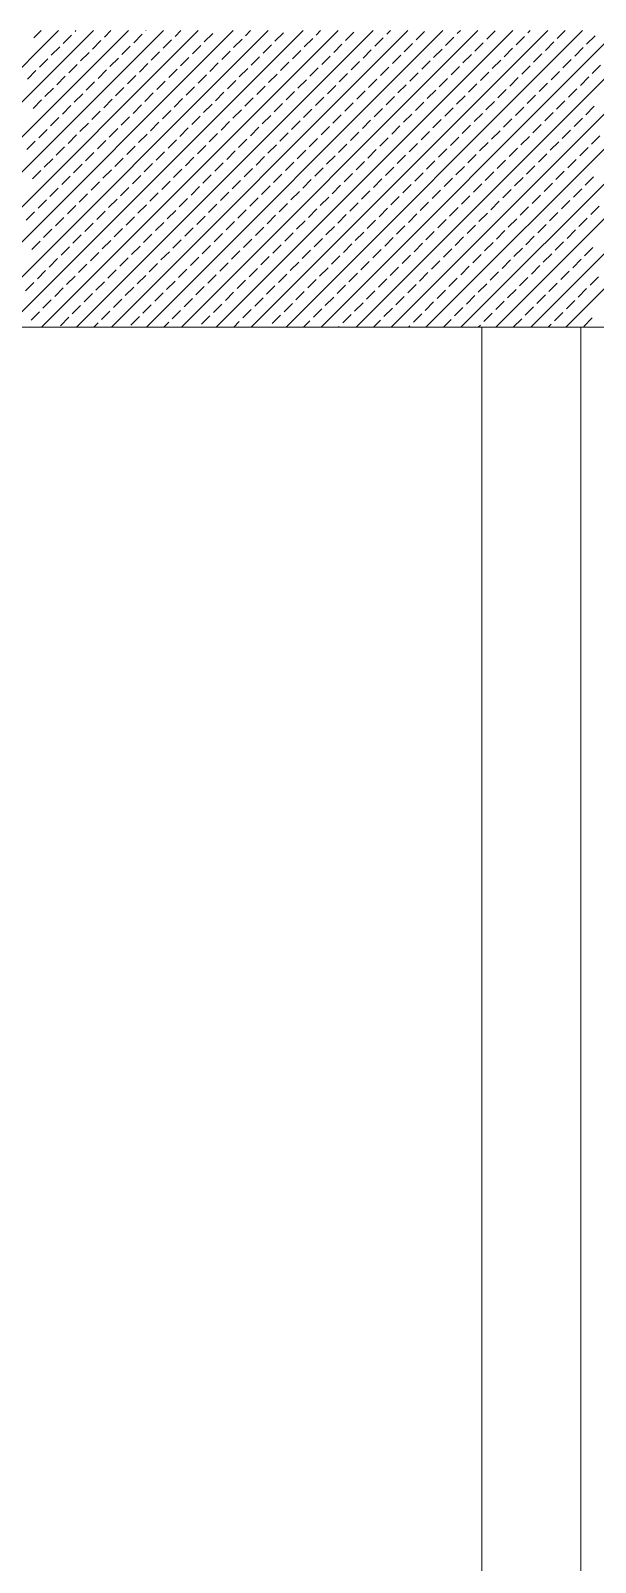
# Model space of a CAD drawing. Header units: millimetres. Extents: x -16104 to 67872, y -88009 to 12107.
# Drawn here: x 1273.5 to 1287.78, y 10307.49 to 10346.24 of the extents above; entities that cross this region are included whole.
import ezdxf

# ---------------------------------------------------------------- set-up
doc = ezdxf.new("R2010")
doc.units = ezdxf.units.MM
doc.layers.get('0').update_dxf_attribs({"color": 241})
doc.layers.add('TARAMA', color=8, linetype='Continuous', lineweight=15)

# ---------------------------------------------------------------- blocks, each defined once
blk = doc.blocks.new('UYH')
at = {"layer": 'TARAMA'}
for p, q in [((64219.06, 3004.97), (64249.06, 3034.97)), ((64222.59, 3004.97), (64252.59, 3034.97)), ((64226.13, 3004.97), (64256.13, 3034.97)), ((64229.67, 3004.97), (64259.67, 3034.97)), ((64233.2, 3004.97), (64263.2, 3034.97)), ((64236.74, 3004.97), (64266.74, 3034.97)), ((64240.27, 3004.97), (64270.27, 3034.97)), ((64243.81, 3004.97), (64273.81, 3034.97)), ((64246.56, 3034.24), (64247.29, 3034.97)), ((64247.34, 3004.97), (64277.34, 3034.97)), ((64250.73, 3034.88), (64250.82, 3034.97)), ((64250.88, 3004.97), (64280.88, 3034.97)), ((64253.7, 3034.31), (64254.36, 3034.97)), ((64254.41, 3004.97), (64284.41, 3034.97)), ((64257.88, 3034.95), (64257.9, 3034.97)), ((64257.95, 3004.97), (64287.95, 3034.97)), ((64260.85, 3034.38), (64261.43, 3034.97)), ((64261.49, 3004.97), (64291.49, 3034.97)), ((64265.02, 3004.97), (64295.02, 3034.97)), ((64267.99, 3034.45), (64268.5, 3034.97)), ((64268.56, 3004.97), (64298.56, 3034.97)), ((64272.09, 3004.97), (64302.09, 3034.97)), ((64275.13, 3034.52), (64275.57, 3034.97)), ((64275.63, 3004.97), (64305.63, 3034.97)), ((64279.16, 3004.97), (64309.16, 3034.97)), ((64282.27, 3034.6), (64282.64, 3034.97)), ((64282.7, 3004.97), (64312.7, 3034.97)), ((64286.23, 3004.97), (64316.23, 3034.97)), ((64289.41, 3034.67), (64289.72, 3034.97)), ((64289.77, 3004.97), (64319.77, 3034.97)), ((64292.38, 3034.1), (64293.23, 3034.95)), ((64293.31, 3004.97), (64323.31, 3034.97)), ((64296.55, 3034.74), (64296.79, 3034.97)), ((64296.84, 3004.97), (64326.84, 3034.97)), ((64299.52, 3034.17), (64300.32, 3034.97)), ((64300.38, 3004.97), (64330.38, 3034.97)), ((64249.53, 3033.68), (64250.38, 3034.52)), ((64252.5, 3033.11), (64253.35, 3033.96)), ((64255.47, 3032.54), (64256.32, 3033.39)), ((64256.67, 3033.75), (64257.52, 3034.6)), ((64259.64, 3033.18), (64260.49, 3034.03)), ((64262.61, 3032.62), (64263.46, 3033.46)), ((64263.81, 3033.82), (64264.66, 3034.67)), ((64266.78, 3033.25), (64267.63, 3034.1)), ((64269.75, 3032.69), (64270.6, 3033.53)), ((64270.96, 3033.89), (64271.81, 3034.74)), ((64273.93, 3033.32), (64274.78, 3034.17)), ((64276.9, 3032.76), (64277.74, 3033.61)), ((64278.1, 3033.96), (64278.95, 3034.81)), ((64281.07, 3033.39), (64281.92, 3034.24)), ((64284.04, 3032.83), (64284.89, 3033.68)), ((64285.24, 3034.03), (64286.09, 3034.88)), ((64288.21, 3033.46), (64289.06, 3034.31)), ((64291.18, 3032.9), (64292.03, 3033.75)), ((64295.35, 3033.53), (64296.2, 3034.38)), ((64298.32, 3032.97), (64299.17, 3033.82)), ((64302.49, 3033.61), (64303.34, 3034.45)), ((64247.13, 3031.27), (64247.98, 3032.12)), ((64248.33, 3032.47), (64249.18, 3033.32)), ((64251.3, 3031.91), (64252.15, 3032.76)), ((64254.27, 3031.34), (64255.12, 3032.19)), ((64258.44, 3031.98), (64259.29, 3032.83)), ((64261.41, 3031.41), (64262.26, 3032.26)), ((64265.58, 3032.05), (64266.43, 3032.9)), ((64268.55, 3031.48), (64269.4, 3032.33)), ((64272.72, 3032.12), (64273.57, 3032.97)), ((64275.69, 3031.55), (64276.54, 3032.4)), ((64278.66, 3030.99), (64279.51, 3031.84)), ((64279.87, 3032.19), (64280.71, 3033.04)), ((64282.84, 3031.63), (64283.68, 3032.47)), ((64285.81, 3031.06), (64286.65, 3031.91)), ((64287.01, 3032.26), (64287.86, 3033.11)), ((64289.98, 3031.7), (64290.83, 3032.54)), ((64292.95, 3031.13), (64293.8, 3031.98)), ((64294.15, 3032.33), (64295, 3033.18)), ((64297.12, 3031.77), (64297.97, 3032.62)), ((64300.09, 3031.2), (64300.94, 3032.05)), ((64301.29, 3032.4), (64302.14, 3033.25)), ((64245.93, 3030.07), (64246.77, 3030.92)), ((64248.89, 3029.5), (64249.74, 3030.35)), ((64250.1, 3030.71), (64250.95, 3031.55)), ((64253.07, 3030.14), (64253.92, 3030.99)), ((64256.04, 3029.57), (64256.89, 3030.42)), ((64257.24, 3030.78), (64258.09, 3031.63)), ((64260.21, 3030.21), (64261.06, 3031.06)), ((64263.18, 3029.65), (64264.03, 3030.49)), ((64264.38, 3030.85), (64265.23, 3031.7)), ((64267.35, 3030.28), (64268.2, 3031.13)), ((64270.32, 3029.72), (64271.17, 3030.56)), ((64271.52, 3030.92), (64272.37, 3031.77)), ((64274.49, 3030.35), (64275.34, 3031.2)), ((64277.46, 3029.79), (64278.31, 3030.64)), ((64281.63, 3030.42), (64282.48, 3031.27)), ((64284.6, 3029.86), (64285.45, 3030.71)), ((64288.78, 3030.49), (64289.62, 3031.34)), ((64291.75, 3029.93), (64292.59, 3030.78)), ((64295.92, 3030.56), (64296.77, 3031.41)), ((64298.89, 3030), (64299.74, 3030.85)), ((64301.86, 3029.43), (64302.71, 3030.28)), ((64303.06, 3030.64), (64303.91, 3031.48)), ((64247.69, 3028.3), (64248.54, 3029.15)), ((64251.86, 3028.94), (64252.71, 3029.79)), ((64254.83, 3028.37), (64255.68, 3029.22)), ((64259.01, 3029.01), (64259.86, 3029.86)), ((64261.98, 3028.44), (64262.82, 3029.29)), ((64264.95, 3027.88), (64265.79, 3028.73)), ((64266.15, 3029.08), (64267, 3029.93)), ((64269.12, 3028.51), (64269.97, 3029.36)), ((64272.09, 3027.95), (64272.94, 3028.8)), ((64273.29, 3029.15), (64274.14, 3030)), ((64276.26, 3028.58), (64277.11, 3029.43)), ((64279.23, 3028.02), (64280.08, 3028.87)), ((64280.43, 3029.22), (64281.28, 3030.07)), ((64283.4, 3028.66), (64284.25, 3029.5)), ((64286.37, 3028.09), (64287.22, 3028.94)), ((64287.57, 3029.29), (64288.42, 3030.14)), ((64290.54, 3028.73), (64291.39, 3029.57)), ((64293.51, 3028.16), (64294.36, 3029.01)), ((64294.72, 3029.36), (64295.56, 3030.21)), ((64297.69, 3028.8), (64298.53, 3029.65)), ((64300.66, 3028.23), (64301.5, 3029.08)), ((64246.49, 3027.1), (64247.34, 3027.95)), ((64249.46, 3026.53), (64250.31, 3027.38)), ((64250.66, 3027.74), (64251.51, 3028.58)), ((64253.63, 3027.17), (64254.48, 3028.02)), ((64256.6, 3026.6), (64257.45, 3027.45)), ((64257.8, 3027.81), (64258.65, 3028.66)), ((64260.77, 3027.24), (64261.62, 3028.09)), ((64263.74, 3026.68), (64264.59, 3027.52)), ((64267.92, 3027.31), (64268.76, 3028.16)), ((64270.89, 3026.75), (64271.73, 3027.59)), ((64275.06, 3027.38), (64275.91, 3028.23)), ((64278.03, 3026.82), (64278.88, 3027.67)), ((64282.2, 3027.45), (64283.05, 3028.3)), ((64285.17, 3026.89), (64286.02, 3027.74)), ((64288.14, 3026.32), (64288.99, 3027.17)), ((64289.34, 3027.52), (64290.19, 3028.37)), ((64292.31, 3026.96), (64293.16, 3027.81)), ((64295.28, 3026.39), (64296.13, 3027.24)), ((64296.48, 3027.59), (64297.33, 3028.44)), ((64299.45, 3027.03), (64300.3, 3027.88)), ((64302.42, 3026.46), (64303.27, 3027.31)), ((64248.26, 3025.33), (64249.11, 3026.18)), ((64251.23, 3024.77), (64252.08, 3025.61)), ((64252.43, 3025.97), (64253.28, 3026.82)), ((64255.4, 3025.4), (64256.25, 3026.25)), ((64258.37, 3024.84), (64259.22, 3025.69)), ((64259.57, 3026.04), (64260.42, 3026.89)), ((64262.54, 3025.47), (64263.39, 3026.32)), ((64265.51, 3024.91), (64266.36, 3025.76)), ((64266.71, 3026.11), (64267.56, 3026.96)), ((64269.68, 3025.54), (64270.53, 3026.39)), ((64272.65, 3024.98), (64273.5, 3025.83)), ((64273.86, 3026.18), (64274.7, 3027.03)), ((64276.83, 3025.61), (64277.67, 3026.46)), ((64279.8, 3025.05), (64280.64, 3025.9)), ((64281, 3026.25), (64281.85, 3027.1)), ((64283.97, 3025.69), (64284.82, 3026.53)), ((64286.94, 3025.12), (64287.79, 3025.97)), ((64291.11, 3025.76), (64291.96, 3026.6)), ((64294.08, 3025.19), (64294.93, 3026.04)), ((64298.25, 3025.83), (64299.1, 3026.68)), ((64301.22, 3025.26), (64302.07, 3026.11)), ((64247.06, 3024.13), (64247.9, 3024.98)), ((64250.03, 3023.56), (64250.87, 3024.41)), ((64254.2, 3024.2), (64255.05, 3025.05)), ((64257.17, 3023.64), (64258.02, 3024.48)), ((64261.34, 3024.27), (64262.19, 3025.12)), ((64264.31, 3023.71), (64265.16, 3024.55)), ((64268.48, 3024.34), (64269.33, 3025.19)), ((64271.45, 3023.78), (64272.3, 3024.62)), ((64274.42, 3023.21), (64275.27, 3024.06)), ((64275.62, 3024.41), (64276.47, 3025.26)), ((64278.59, 3023.85), (64279.44, 3024.7)), ((64281.56, 3023.28), (64282.41, 3024.13)), ((64282.77, 3024.48), (64283.61, 3025.33)), ((64285.74, 3023.92), (64286.58, 3024.77)), ((64288.71, 3023.35), (64289.55, 3024.2)), ((64289.91, 3024.55), (64290.76, 3025.4)), ((64292.88, 3023.99), (64293.73, 3024.84)), ((64295.85, 3023.42), (64296.7, 3024.27)), ((64297.05, 3024.62), (64297.9, 3025.47)), ((64300.02, 3024.06), (64300.87, 3024.91)), ((64302.99, 3023.49), (64303.84, 3024.34)), ((64245.85, 3022.93), (64246.7, 3023.78)), ((64248.82, 3022.36), (64249.67, 3023.21)), ((64251.79, 3021.8), (64252.64, 3022.65)), ((64253, 3023), (64253.84, 3023.85)), ((64255.97, 3022.43), (64256.81, 3023.28)), ((64258.94, 3021.87), (64259.78, 3022.72)), ((64260.14, 3023.07), (64260.99, 3023.92)), ((64263.11, 3022.5), (64263.96, 3023.35)), ((64266.08, 3021.94), (64266.93, 3022.79)), ((64267.28, 3023.14), (64268.13, 3023.99)), ((64270.25, 3022.57), (64271.1, 3023.42)), ((64273.22, 3022.01), (64274.07, 3022.86)), ((64277.39, 3022.65), (64278.24, 3023.49)), ((64280.36, 3022.08), (64281.21, 3022.93)), ((64284.53, 3022.72), (64285.38, 3023.56)), ((64287.5, 3022.15), (64288.35, 3023)), ((64291.67, 3022.79), (64292.52, 3023.64)), ((64294.64, 3022.22), (64295.49, 3023.07)), ((64297.61, 3021.66), (64298.46, 3022.5)), ((64298.82, 3022.86), (64299.67, 3023.71)), ((64301.79, 3022.29), (64302.64, 3023.14)), ((64247.62, 3021.16), (64248.47, 3022.01)), ((64250.59, 3020.59), (64251.44, 3021.44)), ((64254.76, 3021.23), (64255.61, 3022.08)), ((64257.73, 3020.67), (64258.58, 3021.51)), ((64261.91, 3021.3), (64262.75, 3022.15)), ((64264.88, 3020.74), (64265.72, 3021.58)), ((64267.85, 3020.17), (64268.69, 3021.02)), ((64269.05, 3021.37), (64269.9, 3022.22)), ((64272.02, 3020.81), (64272.87, 3021.66)), ((64274.99, 3020.24), (64275.84, 3021.09)), ((64276.19, 3021.44), (64277.04, 3022.29)), ((64279.16, 3020.88), (64280.01, 3021.73)), ((64282.13, 3020.31), (64282.98, 3021.16)), ((64283.33, 3021.51), (64284.18, 3022.36)), ((64286.3, 3020.95), (64287.15, 3021.8)), ((64289.27, 3020.38), (64290.12, 3021.23)), ((64290.47, 3021.58), (64291.32, 3022.43)), ((64293.44, 3021.02), (64294.29, 3021.87)), ((64296.41, 3020.45), (64297.26, 3021.3)), ((64300.58, 3021.09), (64301.43, 3021.94)), ((64246.42, 3019.96), (64247.27, 3020.81)), ((64249.39, 3019.39), (64250.24, 3020.24)), ((64252.36, 3018.83), (64253.21, 3019.68)), ((64253.56, 3020.03), (64254.41, 3020.88)), ((64256.53, 3019.46), (64257.38, 3020.31)), ((64259.5, 3018.9), (64260.35, 3019.75)), ((64260.7, 3020.1), (64261.55, 3020.95)), ((64263.67, 3019.53), (64264.52, 3020.38)), ((64266.64, 3018.97), (64267.49, 3019.82)), ((64270.82, 3019.6), (64271.66, 3020.45)), ((64273.79, 3019.04), (64274.63, 3019.89)), ((64277.96, 3019.68), (64278.81, 3020.52)), ((64280.93, 3019.11), (64281.78, 3019.96)), ((64285.1, 3019.75), (64285.95, 3020.59)), ((64288.07, 3019.18), (64288.92, 3020.03)), ((64291.04, 3018.61), (64291.89, 3019.46)), ((64292.24, 3019.82), (64293.09, 3020.67)), ((64295.21, 3019.25), (64296.06, 3020.1)), ((64298.18, 3018.69), (64299.03, 3019.53)), ((64299.38, 3019.89), (64300.23, 3020.74)), ((64302.35, 3019.32), (64303.2, 3020.17)), ((64248.19, 3018.19), (64249.04, 3019.04)), ((64251.16, 3017.62), (64252.01, 3018.47)), ((64254.13, 3017.06), (64254.98, 3017.91)), ((64255.33, 3018.26), (64256.18, 3019.11)), ((64258.3, 3017.7), (64259.15, 3018.54)), ((64261.27, 3017.13), (64262.12, 3017.98)), ((64262.47, 3018.33), (64263.32, 3019.18)), ((64265.44, 3017.77), (64266.29, 3018.61)), ((64268.41, 3017.2), (64269.26, 3018.05)), ((64269.61, 3018.4), (64270.46, 3019.25)), ((64272.58, 3017.84), (64273.43, 3018.69)), ((64275.55, 3017.27), (64276.4, 3018.12)), ((64276.75, 3018.47), (64277.6, 3019.32)), ((64279.72, 3017.91), (64280.57, 3018.76)), ((64282.69, 3017.34), (64283.54, 3018.19)), ((64283.9, 3018.54), (64284.75, 3019.39)), ((64286.87, 3017.98), (64287.72, 3018.83)), ((64289.84, 3017.41), (64290.68, 3018.26)), ((64294.01, 3018.05), (64294.86, 3018.9)), ((64296.98, 3017.48), (64297.83, 3018.33)), ((64301.15, 3018.12), (64302, 3018.97)), ((64245.78, 3015.79), (64246.63, 3016.63)), ((64246.99, 3016.99), (64247.83, 3017.84)), ((64249.96, 3016.42), (64250.8, 3017.27)), ((64252.93, 3015.86), (64253.77, 3016.71)), ((64257.1, 3016.49), (64257.95, 3017.34)), ((64260.07, 3015.93), (64260.92, 3016.78)), ((64264.24, 3016.56), (64265.09, 3017.41)), ((64267.21, 3016), (64268.06, 3016.85)), ((64271.38, 3016.63), (64272.23, 3017.48)), ((64274.35, 3016.07), (64275.2, 3016.92)), ((64277.32, 3015.5), (64278.17, 3016.35)), ((64278.52, 3016.71), (64279.37, 3017.55)), ((64281.49, 3016.14), (64282.34, 3016.99)), ((64284.46, 3015.57), (64285.31, 3016.42)), ((64285.66, 3016.78), (64286.51, 3017.62)), ((64288.63, 3016.21), (64289.48, 3017.06)), ((64291.6, 3015.64), (64292.45, 3016.49)), ((64292.81, 3016.85), (64293.65, 3017.7)), ((64295.78, 3016.28), (64296.62, 3017.13)), ((64298.75, 3015.72), (64299.59, 3016.56)), ((64299.95, 3016.92), (64300.8, 3017.77)), ((64302.92, 3016.35), (64303.77, 3017.2)), ((64247.55, 3014.02), (64248.4, 3014.87)), ((64248.75, 3015.22), (64249.6, 3016.07)), ((64251.72, 3014.65), (64252.57, 3015.5)), ((64254.69, 3014.09), (64255.54, 3014.94)), ((64255.9, 3015.29), (64256.74, 3016.14)), ((64258.87, 3014.73), (64259.71, 3015.57)), ((64261.83, 3014.16), (64262.68, 3015.01)), ((64263.04, 3015.36), (64263.89, 3016.21)), ((64266.01, 3014.8), (64266.86, 3015.64)), ((64268.98, 3014.23), (64269.83, 3015.08)), ((64270.18, 3015.43), (64271.03, 3016.28)), ((64273.15, 3014.87), (64274, 3015.72)), ((64276.12, 3014.3), (64276.97, 3015.15)), ((64280.29, 3014.94), (64281.14, 3015.79)), ((64283.26, 3014.37), (64284.11, 3015.22)), ((64287.43, 3015.01), (64288.28, 3015.86)), ((64290.4, 3014.44), (64291.25, 3015.29)), ((64294.57, 3015.08), (64295.42, 3015.93)), ((64297.54, 3014.51), (64298.39, 3015.36)), ((64300.51, 3013.95), (64301.36, 3014.8)), ((64301.72, 3015.15), (64302.56, 3016)), ((64246.35, 3012.82), (64247.2, 3013.66)), ((64250.52, 3013.45), (64251.37, 3014.3)), ((64253.49, 3012.89), (64254.34, 3013.74)), ((64257.66, 3013.52), (64258.51, 3014.37)), ((64260.63, 3012.96), (64261.48, 3013.81)), ((64263.6, 3012.39), (64264.45, 3013.24)), ((64264.8, 3013.59), (64265.65, 3014.44)), ((64267.77, 3013.03), (64268.62, 3013.88)), ((64270.74, 3012.46), (64271.59, 3013.31)), ((64271.95, 3013.66), (64272.8, 3014.51)), ((64274.92, 3013.1), (64275.76, 3013.95)), ((64277.89, 3012.53), (64278.73, 3013.38)), ((64279.09, 3013.74), (64279.94, 3014.58)), ((64282.06, 3013.17), (64282.91, 3014.02)), ((64285.03, 3012.6), (64285.88, 3013.45)), ((64286.23, 3013.81), (64287.08, 3014.65)), ((64289.2, 3013.24), (64290.05, 3014.09)), ((64292.17, 3012.67), (64293.02, 3013.52)), ((64293.37, 3013.88), (64294.22, 3014.73)), ((64296.34, 3013.31), (64297.19, 3014.16)), ((64299.31, 3012.75), (64300.16, 3013.59)), ((64248.12, 3011.05), (64248.97, 3011.9)), ((64249.32, 3012.25), (64250.17, 3013.1)), ((64252.29, 3011.68), (64253.14, 3012.53)), ((64255.26, 3011.12), (64256.11, 3011.97)), ((64256.46, 3012.32), (64257.31, 3013.17)), ((64259.43, 3011.76), (64260.28, 3012.6)), ((64262.4, 3011.19), (64263.25, 3012.04)), ((64266.57, 3011.83), (64267.42, 3012.67)), ((64269.54, 3011.26), (64270.39, 3012.11)), ((64273.71, 3011.9), (64274.56, 3012.75)), ((64276.68, 3011.33), (64277.53, 3012.18)), ((64280.86, 3011.97), (64281.7, 3012.82)), ((64283.83, 3011.4), (64284.67, 3012.25)), ((64286.8, 3010.84), (64287.64, 3011.68)), ((64288, 3012.04), (64288.85, 3012.89)), ((64290.97, 3011.47), (64291.82, 3012.32)), ((64293.94, 3010.91), (64294.79, 3011.76)), ((64295.14, 3012.11), (64295.99, 3012.96)), ((64298.11, 3011.54), (64298.96, 3012.39)), ((64301.08, 3010.98), (64301.93, 3011.83)), ((64302.28, 3012.18), (64303.13, 3013.03)), ((64246.92, 3009.85), (64247.76, 3010.69)), ((64249.88, 3009.28), (64250.73, 3010.13)), ((64251.09, 3010.48), (64251.94, 3011.33)), ((64254.06, 3009.92), (64254.91, 3010.77)), ((64257.03, 3009.35), (64257.88, 3010.2)), ((64258.23, 3010.55), (64259.08, 3011.4)), ((64261.2, 3009.99), (64262.05, 3010.84)), ((64264.17, 3009.42), (64265.02, 3010.27)), ((64265.37, 3010.62), (64266.22, 3011.47)), ((64268.34, 3010.06), (64269.19, 3010.91)), ((64271.31, 3009.49), (64272.16, 3010.34)), ((64272.51, 3010.69), (64273.36, 3011.54)), ((64275.48, 3010.13), (64276.33, 3010.98)), ((64278.45, 3009.56), (64279.3, 3010.41)), ((64279.65, 3010.77), (64280.5, 3011.61)), ((64282.62, 3010.2), (64283.47, 3011.05)), ((64285.59, 3009.63), (64286.44, 3010.48)), ((64289.77, 3010.27), (64290.61, 3011.12)), ((64292.74, 3009.71), (64293.58, 3010.55)), ((64296.91, 3010.34), (64297.76, 3011.19)), ((64299.88, 3009.78), (64300.73, 3010.62)), ((64245.71, 3008.64), (64246.56, 3009.49)), ((64248.68, 3008.08), (64249.53, 3008.93)), ((64252.85, 3008.72), (64253.7, 3009.56)), ((64255.82, 3008.15), (64256.67, 3009)), ((64260, 3008.79), (64260.85, 3009.63)), ((64262.97, 3008.22), (64263.81, 3009.07)), ((64267.14, 3008.86), (64267.99, 3009.71)), ((64270.11, 3008.29), (64270.96, 3009.14)), ((64273.08, 3007.73), (64273.93, 3008.57)), ((64274.28, 3008.93), (64275.13, 3009.78)), ((64277.25, 3008.36), (64278.1, 3009.21)), ((64280.22, 3007.8), (64281.07, 3008.64)), ((64281.42, 3009), (64282.27, 3009.85)), ((64284.39, 3008.43), (64285.24, 3009.28)), ((64287.36, 3007.87), (64288.21, 3008.72)), ((64288.56, 3009.07), (64289.41, 3009.92)), ((64291.53, 3008.5), (64292.38, 3009.35)), ((64294.5, 3007.94), (64295.35, 3008.79)), ((64295.71, 3009.14), (64296.55, 3009.99)), ((64298.68, 3008.57), (64299.52, 3009.42)), ((64301.65, 3008.01), (64302.49, 3008.86)), ((64302.85, 3009.21), (64303.7, 3010.06)), ((64247.48, 3006.88), (64248.33, 3007.73)), ((64250.45, 3006.31), (64251.3, 3007.16)), ((64251.65, 3007.51), (64252.5, 3008.36)), ((64254.62, 3006.95), (64255.47, 3007.8)), ((64257.59, 3006.38), (64258.44, 3007.23)), ((64258.79, 3007.58), (64259.64, 3008.43)), ((64261.76, 3007.02), (64262.61, 3007.87)), ((64264.73, 3006.45), (64265.58, 3007.3)), ((64265.94, 3007.65), (64266.78, 3008.5)), ((64268.91, 3007.09), (64269.75, 3007.94)), ((64271.88, 3006.52), (64272.72, 3007.37)), ((64276.05, 3007.16), (64276.9, 3008.01)), ((64279.02, 3006.59), (64279.87, 3007.44)), ((64283.19, 3007.23), (64284.04, 3008.08)), ((64286.16, 3006.66), (64287.01, 3007.51)), ((64290.33, 3007.3), (64291.18, 3008.15)), ((64293.3, 3006.74), (64294.15, 3007.58)), ((64296.27, 3006.17), (64297.12, 3007.02)), ((64297.47, 3007.37), (64298.32, 3008.22)), ((64300.44, 3006.81), (64301.29, 3007.65)), ((64246.28, 3005.67), (64247.13, 3006.52)), ((64249.25, 3005.11), (64250.1, 3005.96)), ((64253.42, 3005.75), (64254.27, 3006.59)), ((64256.39, 3005.18), (64257.24, 3006.03)), ((64259.72, 3004.97), (64260.21, 3005.46)), ((64260.56, 3005.82), (64261.41, 3006.66)), ((64263.53, 3005.25), (64264.38, 3006.1)), ((64266.79, 3004.97), (64267.35, 3005.53)), ((64267.7, 3005.89), (64268.55, 3006.74)), ((64270.67, 3005.32), (64271.52, 3006.17)), ((64273.86, 3004.97), (64274.49, 3005.6)), ((64274.85, 3005.96), (64275.69, 3006.81)), ((64277.82, 3005.39), (64278.66, 3006.24)), ((64280.93, 3004.97), (64281.63, 3005.67)), ((64281.99, 3006.03), (64282.84, 3006.88)), ((64284.96, 3005.46), (64285.81, 3006.31)), ((64288, 3004.97), (64288.78, 3005.75)), ((64289.13, 3006.1), (64289.98, 3006.95)), ((64292.1, 3005.53), (64292.95, 3006.38)), ((64295.07, 3004.97), (64295.92, 3005.82)), ((64299.24, 3005.6), (64300.09, 3006.45)), ((64302.21, 3005.04), (64303.06, 3005.89)), ((63512.4, 3004.97), (64576.9, 3004.97)), ((64252.64, 3004.97), (64253.07, 3005.39)), ((64277.39, 3004.97), (64277.46, 3005.04)), ((64284.46, 3004.97), (64284.6, 3005.11)), ((64291.53, 3004.97), (64291.75, 3005.18)), ((64291.9, 3004.97), (64291.9, 2739.97)), ((64298.61, 3004.97), (64298.89, 3005.25)), ((64301.9, 3004.97), (64301.9, 2739.97))]:
    blk.add_line(p, q, dxfattribs=at)

msp = doc.modelspace()

# ---------------------------------------------------------------- block references
at = {"xscale": 0.25, "yscale": 0.25, "zscale": 0.25}
msp.add_blockref('UYH', (-14788.059, 9587.5), dxfattribs=at)

doc.saveas('drawing.dxf')
